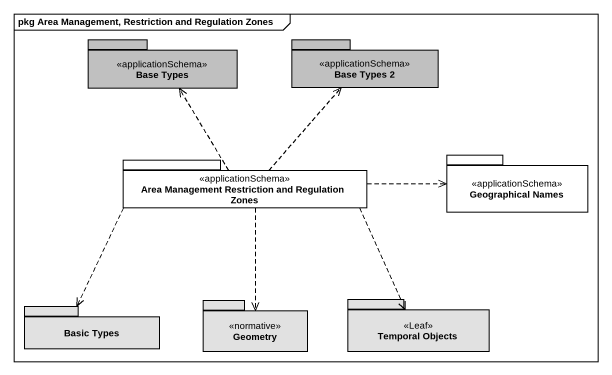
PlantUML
@startuml
mainframe pkg Area Management, Restriction and Regulation Zones
package "Base Types" as Base_Types <<applicationSchema>> #C0C0C0 {
}
package "Base Types 2" as Base_Types_2 <<applicationSchema>> #C0C0C0 {
}
package "Area Management Restriction and Regulation Zones" as Area_Management_Restriction <<applicationSchema>> {
}
package "Geographical Names" as Geographical_Names <<applicationSchema>> {
}
package "Basic Types" as Basic_Types #E1E1E1 {
}
package Geometry <<normative>> #E1E1E1 {
}
package "Temporal Objects" as Temporal_Objects <<Leaf>> #E1E1E1 {
}
Area_Management_Restriction .up.> Base_Types
Area_Management_Restriction .up.> Base_Types_2
Area_Management_Restriction .right.> Geographical_Names
Area_Management_Restriction ..> Basic_Types
Area_Management_Restriction ..> Geometry
Area_Management_Restriction ..> Temporal_Objects
@enduml
